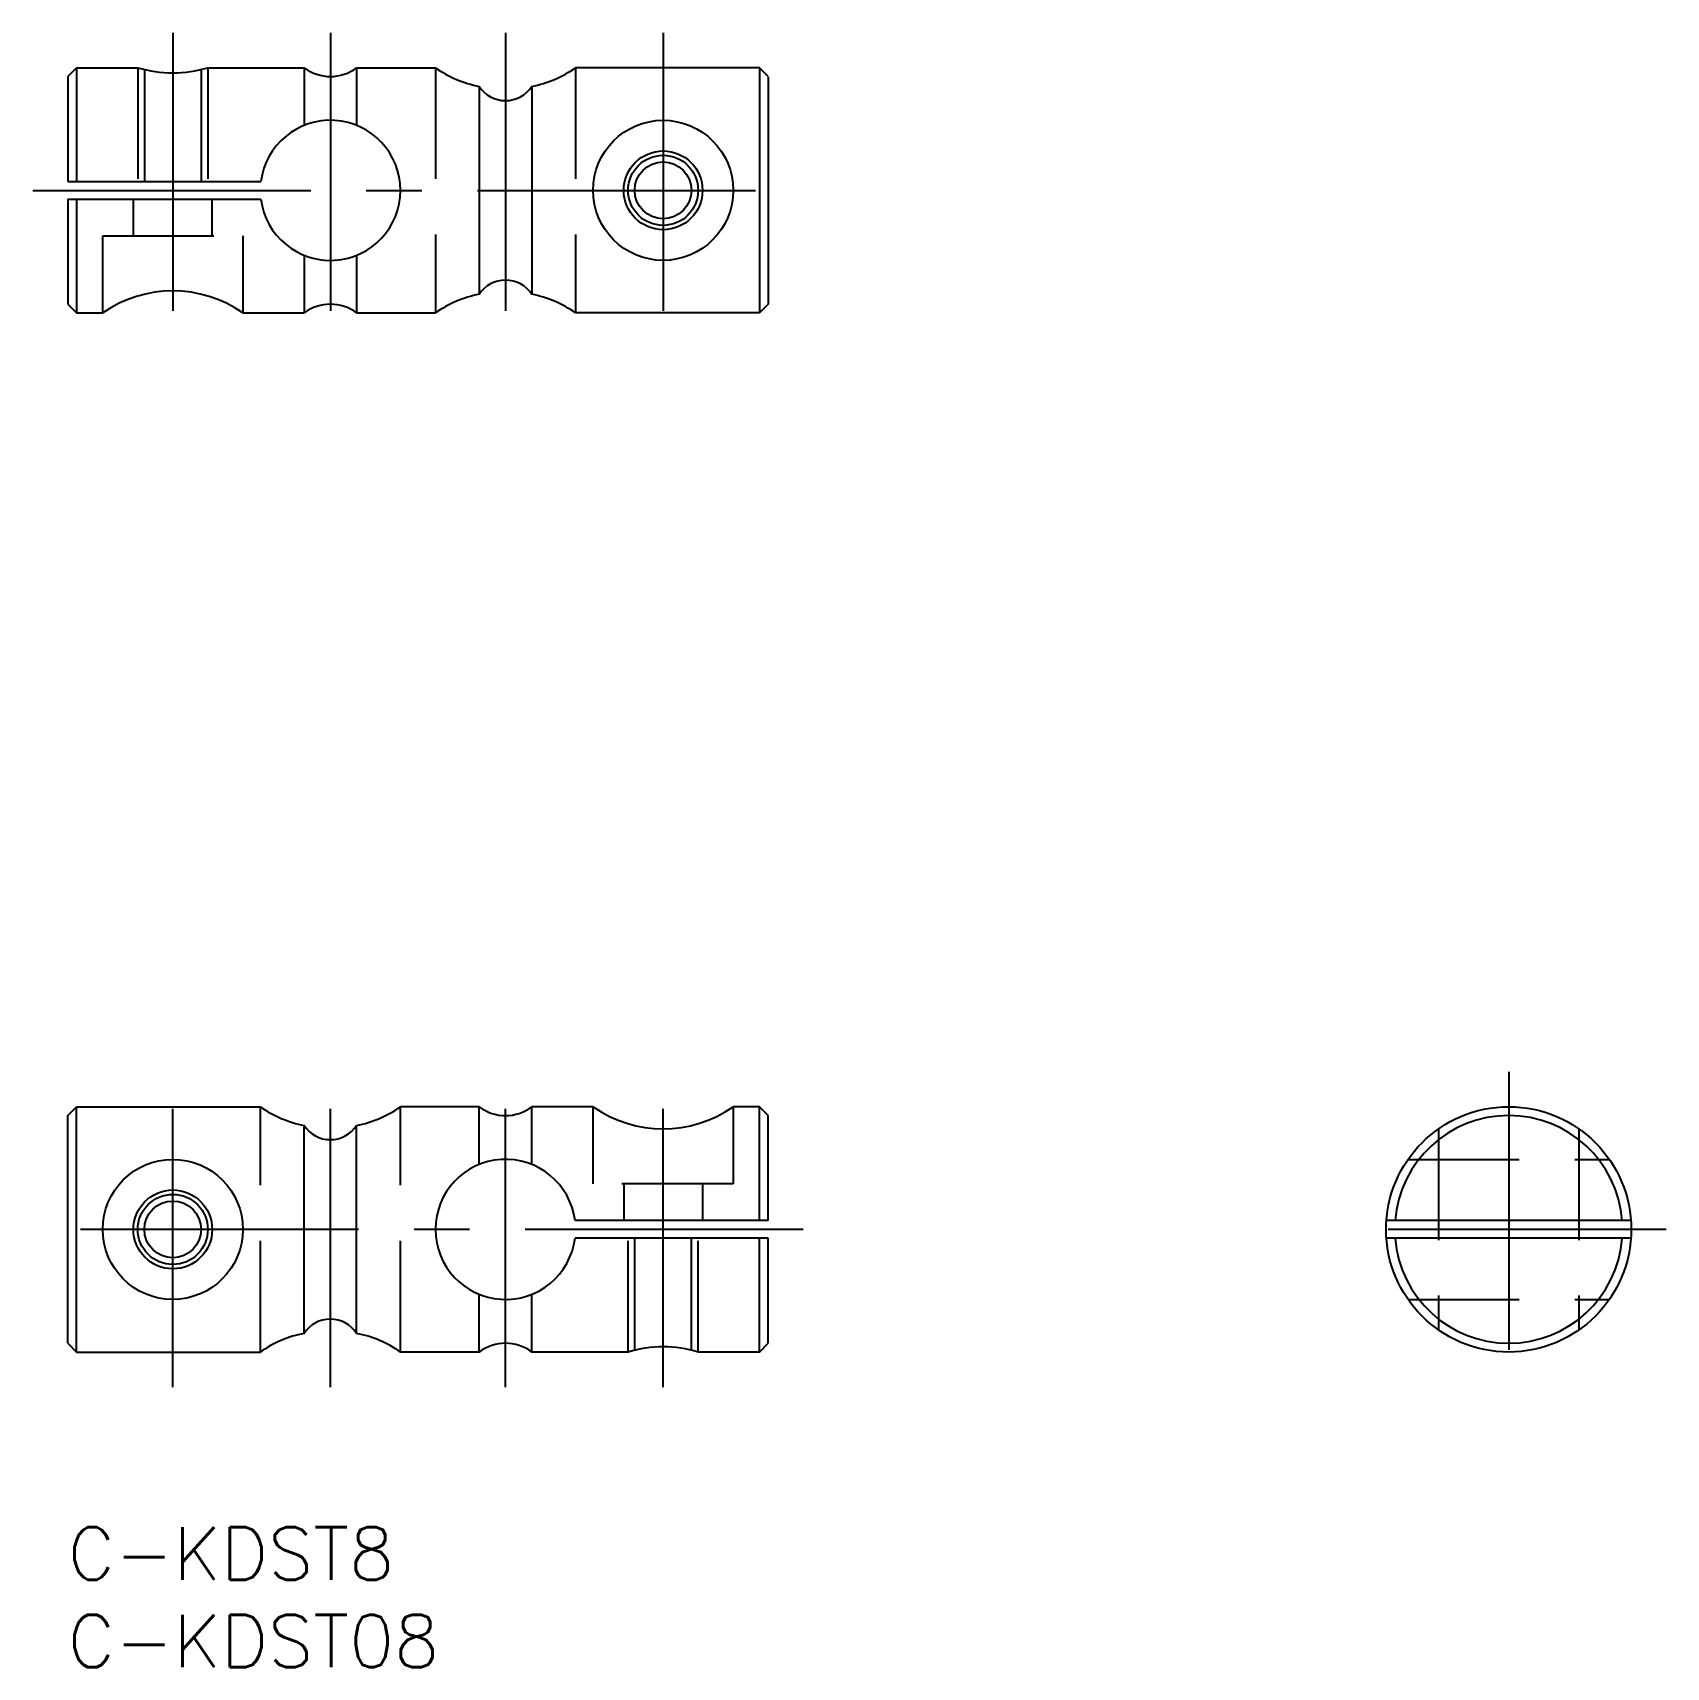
# Model space of a CAD drawing. Extents: x -2 to 91.3, y -8 to 85.3.
import ezdxf

# ---------------------------------------------------------------- set-up
doc = ezdxf.new("R2010")
doc.units = 0
doc.header["$LTSCALE"] = 0.5
doc.linetypes.add('CENTER', pattern=[50.8, 31.75, -6.35, 6.35, -6.35])
doc.linetypes.add('DASHED', pattern=[19.05, 12.7, -6.35])
for name, color, linetype in [('MSM_CENTER', 1, 'CENTER'), ('MSM_CONTINUOUS', 7, 'CONTINUOUS'), ('MSM_DASHED', 4, 'DASHED'), ('MSM_NARROW', 5, 'CONTINUOUS'), ('MSM_PART_NUMBER', 7, 'CONTINUOUS')]:
    doc.layers.add(name, color=color, linetype=linetype)
doc.styles.get("Standard").update_dxf_attribs({"font": 'txt.shx', "height": 3, "bigfont": 'bigfont.shx'})

# ---------------------------------------------------------------- blocks, each defined once
blk = doc.blocks.new('*U30')
at = {"layer": 'MSM_PART_NUMBER'}
blk.add_text('C-KDST8', height=3, dxfattribs=at).set_placement((0, -3))
blk = doc.blocks.new('*U31')
at = {"layer": 'MSM_PART_NUMBER'}
blk.add_text('C-KDST08', height=3, dxfattribs=at).set_placement((0, -8))

msp = doc.modelspace()

# ---------------------------------------------------------------- linework, layer by layer
at = {"layer": 'MSM_CENTER'}
for p, q in [((6, 85.32), (6, 67.32)), ((15, 85.32), (15, 67.32)), ((25, 85.32), (25, 67.32)), ((34, 85.32), (34, 67.32)), ((-2, 76.32), (42, 76.32)), ((6, 8), (6, 26)), ((15, 8), (15, 26)), ((25, 8), (25, 26)), ((34, 8), (34, 26)), ((82.285, 26), (82.285, 8)), ((42, 17), (-2, 17)), ((91.285, 17), (73.285, 17))]:
    msp.add_line(p, q, dxfattribs=at)
at = {"layer": 'MSM_CONTINUOUS'}
for p, q in [((0.5, 83.32), (0, 82.82)), ((0.5, 83.32), (4, 83.32)), ((8, 83.32), (13.5, 83.32)), ((13.5, 83.32), (13.5, 80.028)), ((16.5, 83.32), (21, 83.32)), ((16.5, 83.32), (16.5, 80.028)), ((39.5, 83.32), (29, 83.32)), ((40, 82.819), (39.5, 83.32)), ((23.5, 82.257), (23.5, 70.383)), ((26.5, 82.257), (26.5, 70.383)), ((0, 76.82), (11.031, 76.82)), ((0, 75.82), (11.031, 75.82)), ((13.5, 72.612), (13.5, 69.32)), ((16.5, 72.612), (16.5, 69.32)), ((0, 69.82), (0.5, 69.32)), ((0.5, 69.32), (2, 69.32)), ((10, 69.32), (13.5, 69.32)), ((16.5, 69.32), (21, 69.32)), ((39.5, 69.32), (29, 69.32)), ((40, 69.822), (39.5, 69.32)), ((0, 23.5), (0.5, 24)), ((0.5, 24), (11, 24)), ((23.5, 24), (19, 24)), ((23.5, 20.708), (23.5, 24)), ((30, 24), (26.5, 24)), ((26.5, 20.708), (26.5, 24)), ((39.5, 24), (38, 24)), ((40, 23.5), (39.5, 24)), ((13.5, 11.063), (13.5, 22.937)), ((16.5, 11.063), (16.5, 22.937)), ((40, 17.5), (28.969, 17.5)), ((89.268, 17.5), (75.303, 17.5)), ((40, 16.5), (28.969, 16.5)), ((89.268, 16.5), (75.303, 16.5)), ((23.5, 10), (23.5, 13.292)), ((26.5, 10), (26.5, 13.292)), ((0, 10.5), (0.5, 10)), ((39.5, 10), (40, 10.5)), ((0.5, 10), (11, 10)), ((23.5, 10), (19, 10)), ((32, 10), (26.5, 10)), ((39.5, 10), (36, 10))]:
    msp.add_line(p, q, dxfattribs=at)
at = {"layer": 'MSM_CONTINUOUS', "color": 0}
for p, q in [((0.5, 83.32), (0.5, 76.82)), ((39.5, 83.32), (39.5, 69.32)), ((0, 82.82), (0, 76.82)), ((40, 82.801), (40, 69.822)), ((0, 75.82), (0, 69.82)), ((0.5, 75.82), (0.5, 69.32)), ((0, 10.5), (0, 23.5)), ((0.5, 10), (0.5, 24)), ((39.5, 17.5), (39.5, 24)), ((40, 17.5), (40, 23.5)), ((39.5, 10), (39.5, 16.5)), ((40, 10.5), (40, 16.5))]:
    msp.add_line(p, q, dxfattribs=at)
at = {"layer": 'MSM_CONTINUOUS'}
for centre, radius in [((34, 76.32), 4), ((34, 76.32), 2.25), ((34, 76.32), 1.621), ((82.285, 17), 7), ((6, 17), 4), ((6, 17), 2.25), ((6, 17), 1.621)]:
    msp.add_circle(centre, radius, dxfattribs=at)
for centre, radius, start, end in [((6, 90.029), 7, 253.39845, 286.60155), ((15, 85.32), 2.5, 233.1301, 306.8699), ((24.709, 88.572), 6.429, 234.7716, 259.16465), ((25.291, 88.572), 6.429, 280.83535, 305.2284), ((25, 83.233), 1.789, 213.04539, 326.95461), ((15, 76.32), 4, 187.18076, 172.81924), ((25, 69.407), 1.789, 33.04539, 146.95461), ((6, 63.576), 7, 55.1501, 124.8499), ((24.709, 64.069), 6.429, 100.83535, 125.2284), ((25.291, 64.069), 6.429, 54.7716, 79.16465), ((15, 67.32), 2.5, 53.1301, 126.8699), ((14.709, 29.252), 6.429, 234.7716, 259.16465), ((15.291, 29.252), 6.429, 280.83535, 305.2284), ((25, 26), 2.5, 233.1301, 306.8699), ((34, 29.745), 7, 235.1501, 304.8499), ((82.285, 17), 6.5, 4.41173, 175.58827), ((15, 23.913), 1.789, 213.04539, 326.95461), ((25, 17), 4, 7.18076, 352.81924), ((82.285, 17), 6.5, 184.41173, 355.58827), ((15, 10.087), 1.789, 33.04539, 146.95461), ((14.709, 4.748), 6.429, 100.83535, 125.2284), ((15.291, 4.748), 6.429, 54.7716, 79.16465), ((25, 8), 2.5, 53.1301, 126.8699), ((34, 3.292), 7, 73.39845, 106.60155)]:
    msp.add_arc(centre, radius, start, end, dxfattribs=at)
at = {"layer": 'MSM_DASHED'}
for p, q in [((4, 83.32), (4, 76.82)), ((4.379, 83.219), (4.379, 76.82)), ((7.621, 83.219), (7.621, 76.82)), ((8, 83.32), (8, 76.82)), ((21, 83.32), (21, 69.32)), ((29, 83.32), (29, 69.32)), ((3.75, 73.72), (3.75, 75.82)), ((8.25, 73.72), (8.25, 75.82)), ((2, 69.32), (2, 73.72)), ((2, 73.72), (10, 73.72)), ((10, 73.72), (10, 69.32)), ((11, 10), (11, 24)), ((19, 10), (19, 24)), ((30, 19.6), (30, 24)), ((38, 24), (38, 19.6)), ((78.285, 22.745), (78.285, 11.255)), ((86.285, 22.745), (86.285, 11.255)), ((76.541, 21), (88.03, 21)), ((38, 19.6), (30, 19.6)), ((31.75, 19.6), (31.75, 17.5)), ((36.25, 19.6), (36.25, 17.5)), ((32, 10), (32, 16.5)), ((32.379, 10.102), (32.379, 16.5)), ((35.621, 10.102), (35.621, 16.5)), ((36, 10), (36, 16.5)), ((76.541, 13), (88.03, 13))]:
    msp.add_line(p, q, dxfattribs=at)
at = {"layer": 'MSM_NARROW'}
for centre in [(34, 76.32), (6, 17)]:
    msp.add_circle(centre, 2, dxfattribs=at)

# ---------------------------------------------------------------- block references
at = {"layer": 'MSM_CONTINUOUS'}
for name in ['*U30', '*U31']:
    msp.add_blockref(name, (0, 0), dxfattribs=at)

doc.saveas('drawing.dxf')
